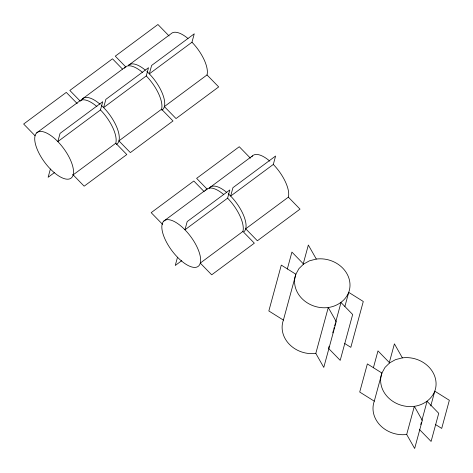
<?xml version="1.0" encoding="UTF-8"?>
<svg xmlns="http://www.w3.org/2000/svg" width="473" height="473" viewBox="0 0 473 473"><rect width="100%" height="100%" fill="white"/><g stroke="black" fill="none" stroke-linecap="round" stroke-linejoin="round"><path stroke-width="0.71" d="M50.38 169.038L48.14 177.274L54.655 172.438M100.483 109.949L102.724 101.719L60.071 133.362L57.836 141.593A28.445 11.748 53.4 0 1 68.733 179.113A28.445 11.748 53.4 0 1 35.759 145.241A28.445 11.748 53.4 0 1 57.836 141.593L100.483 109.949A28.445 11.748 53.4 0 1 115.796 143.23L126.805 154.547L84.159 186.185L72.736 174.454M146.269 75.946L148.504 67.71L105.857 99.354L103.617 107.59L146.269 75.946A28.445 11.748 53.4 0 1 161.577 109.228L172.994 120.964L130.347 152.608L118.924 140.871L161.577 109.228M191.973 42.221L194.255 33.814L151.608 65.457L149.326 73.865L191.973 42.221A27.96 11.547 53.4 0 1 207.02 74.941L218.68 86.92L176.033 118.563L164.373 106.579L207.02 74.941M177.499 257.253L175.264 265.477L181.78 260.647M227.608 198.157L229.843 189.927L187.196 221.565L184.955 229.801A28.445 11.748 53.4 0 1 195.852 267.328A28.445 11.748 53.4 0 1 162.878 233.455A28.445 11.748 53.4 0 1 184.955 229.801L227.608 198.157A28.445 11.748 53.4 0 1 242.915 231.445L254.332 243.175L211.685 274.819L200.262 263.083L242.915 231.445M273.311 164.438L275.593 156.025L232.947 187.669L230.664 196.076L273.311 164.438A27.96 11.547 53.4 0 1 288.359 197.152L300.018 209.131L257.371 240.775L245.712 228.796L288.359 197.152M287.318 269.025L291.918 252.091L303.577 264.07L309.508 260.8L316.307 259.062A27.96 24.212 15.2 0 1 348.719 292.355L363.282 301.484L350.824 347.342L344.758 343.54M283.398 320.097L268.835 310.968L281.299 265.105L295.862 274.234A27.96 24.212 15.2 0 0 328.268 307.527L336.238 321.551L323.774 367.409L315.81 353.39A27.96 24.212 15.2 0 1 283.398 320.097L295.862 274.234L298.924 268.652L303.577 264.07M303.169 264.088L308.343 245.038L316.307 259.062M315.81 353.39L328.268 307.527C337.095 306.273 345.396 300.84 348.719 292.355L344.888 306.469M329.119 346.266L328.54 348.382L340.205 360.361L352.663 314.498L341.003 302.519L335.635 322.273M332.761 332.856L333.335 330.739M333.719 329.332L334.293 327.215M334.677 325.802L335.251 323.686M373.398 367.775L377.98 350.895L389.646 362.874L395.576 359.604L402.375 357.866A27.96 24.212 15.2 0 1 434.788 391.165L449.35 400.288L441.705 428.426L435.639 424.624M374.285 401.175L359.716 392.046L367.361 363.914L381.924 373.037A27.96 24.212 15.2 0 0 414.336 406.337L422.3 420.355L414.661 448.493L406.691 434.468A27.96 24.212 15.2 0 1 374.285 401.175L381.924 373.037L384.987 367.456L389.646 362.874M389.249 362.838L394.411 343.847L402.375 357.866M406.691 434.468L414.336 406.337C423.164 405.077 431.459 399.644 434.788 391.165L430.773 405.935M420.763 424.535L421.337 422.424M421.91 420.314L427.072 401.323L438.731 413.307L431.086 441.439L419.427 429.46M36.687 132.872L79.334 101.228A28.445 11.748 53.4 0 1 96.947 106.608M82.468 98.869L125.114 67.231M73.144 174.874L115.796 143.23M163.806 221.086L206.453 189.442M209.87 187.509L252.517 155.865M169.086 35.972L157.935 24.507L115.282 56.151L125.93 67.089M250.424 158.183L239.273 146.725L196.62 178.362L207.269 189.306M122.501 69.088L112.485 58.8L69.838 90.444L80.345 101.234M204.253 191.725L193.824 181.011L151.177 212.655L162.6 224.391M77.223 103.605L66.297 92.383L23.65 124.027L35.073 135.757M81.344 100.43A28.445 11.748 53.4 0 1 100.081 104.249M101.612 105.621A28.445 11.748 53.4 0 1 116.328 144.49M124.322 68.207A28.445 11.748 53.4 0 1 142.728 72.611M145.347 70.158A27.96 11.547 53.4 0 0 128.532 65.298L171.179 33.654A27.96 11.547 53.4 0 1 187.994 38.514M146.849 71.47A27.96 11.547 53.4 0 1 161.813 110.138M205.66 190.418A28.445 11.748 53.4 0 1 223.558 194.391M209.09 188.473A27.96 11.547 53.4 0 1 226.685 192.369M228.187 193.688A27.96 11.547 53.4 0 1 244.121 231.628M251.737 156.829A27.96 11.547 53.4 0 1 269.835 161.157"/></g></svg>
